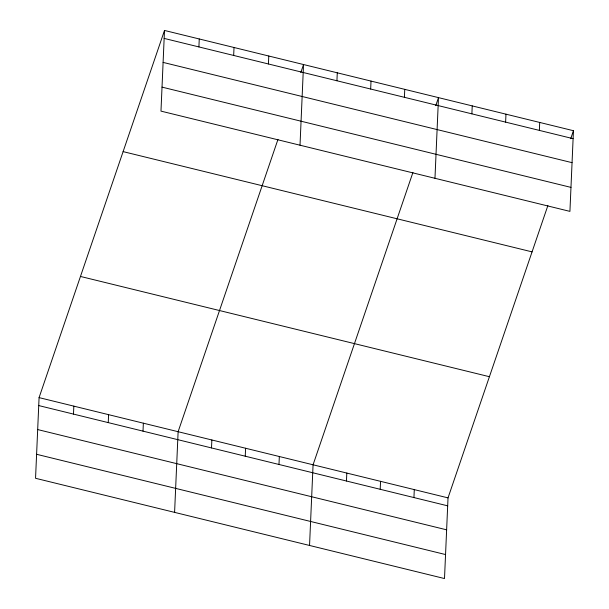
<?xml version="1.0" encoding="UTF-8"?>
<svg xmlns="http://www.w3.org/2000/svg" width="609" height="609" viewBox="0 0 609 609"><rect width="100%" height="100%" fill="white"/><g stroke="black" fill="none" stroke-linecap="round" stroke-linejoin="round"><path stroke-width="0.91" d="M164.499 30.45L160.974 111.12L569.925 211.384L573.45 130.714L164.499 30.45L39.075 397.616L35.55 478.286L444.501 578.55L448.026 497.88L547.887 205.553M73.491 414.09L73.834 406.142M108.25 422.616L108.6 414.66M143.008 431.142L143.359 423.186M174.593 512.375L178.117 431.705L277.978 139.377M198.907 46.923L199.257 38.976M211.506 447.935L211.856 439.98M233.673 55.449L234.016 47.494M245.244 456.202L245.594 448.247M268.432 63.968L268.782 56.02M278.983 464.477L279.333 456.522M300.016 145.208L303.541 64.539L300.8 72.555M309.547 545.466L313.072 464.796L412.932 172.461M336.929 80.769L337.279 72.814M346.46 481.019L346.81 473.064M370.668 89.036L371.018 81.081M380.199 489.293L380.549 481.338M404.406 97.311L404.757 89.356M413.937 497.561L414.287 489.606M434.971 178.3L438.495 97.623L435.755 105.646M471.884 113.853L472.234 105.897M505.622 122.127L505.972 114.172M539.361 130.395L539.711 122.439M570.709 138.73L573.45 130.714M164.148 38.405L573.099 138.669M163.098 62.4L572.049 162.664M162.024 87.125L570.976 187.389M123.109 151.618L532.06 251.875M80.464 276.448L489.415 376.712M39.075 397.616L448.026 497.88M38.725 405.571L447.676 505.835M37.682 429.566L446.633 529.83M36.601 454.291L445.552 554.555"/></g></svg>
